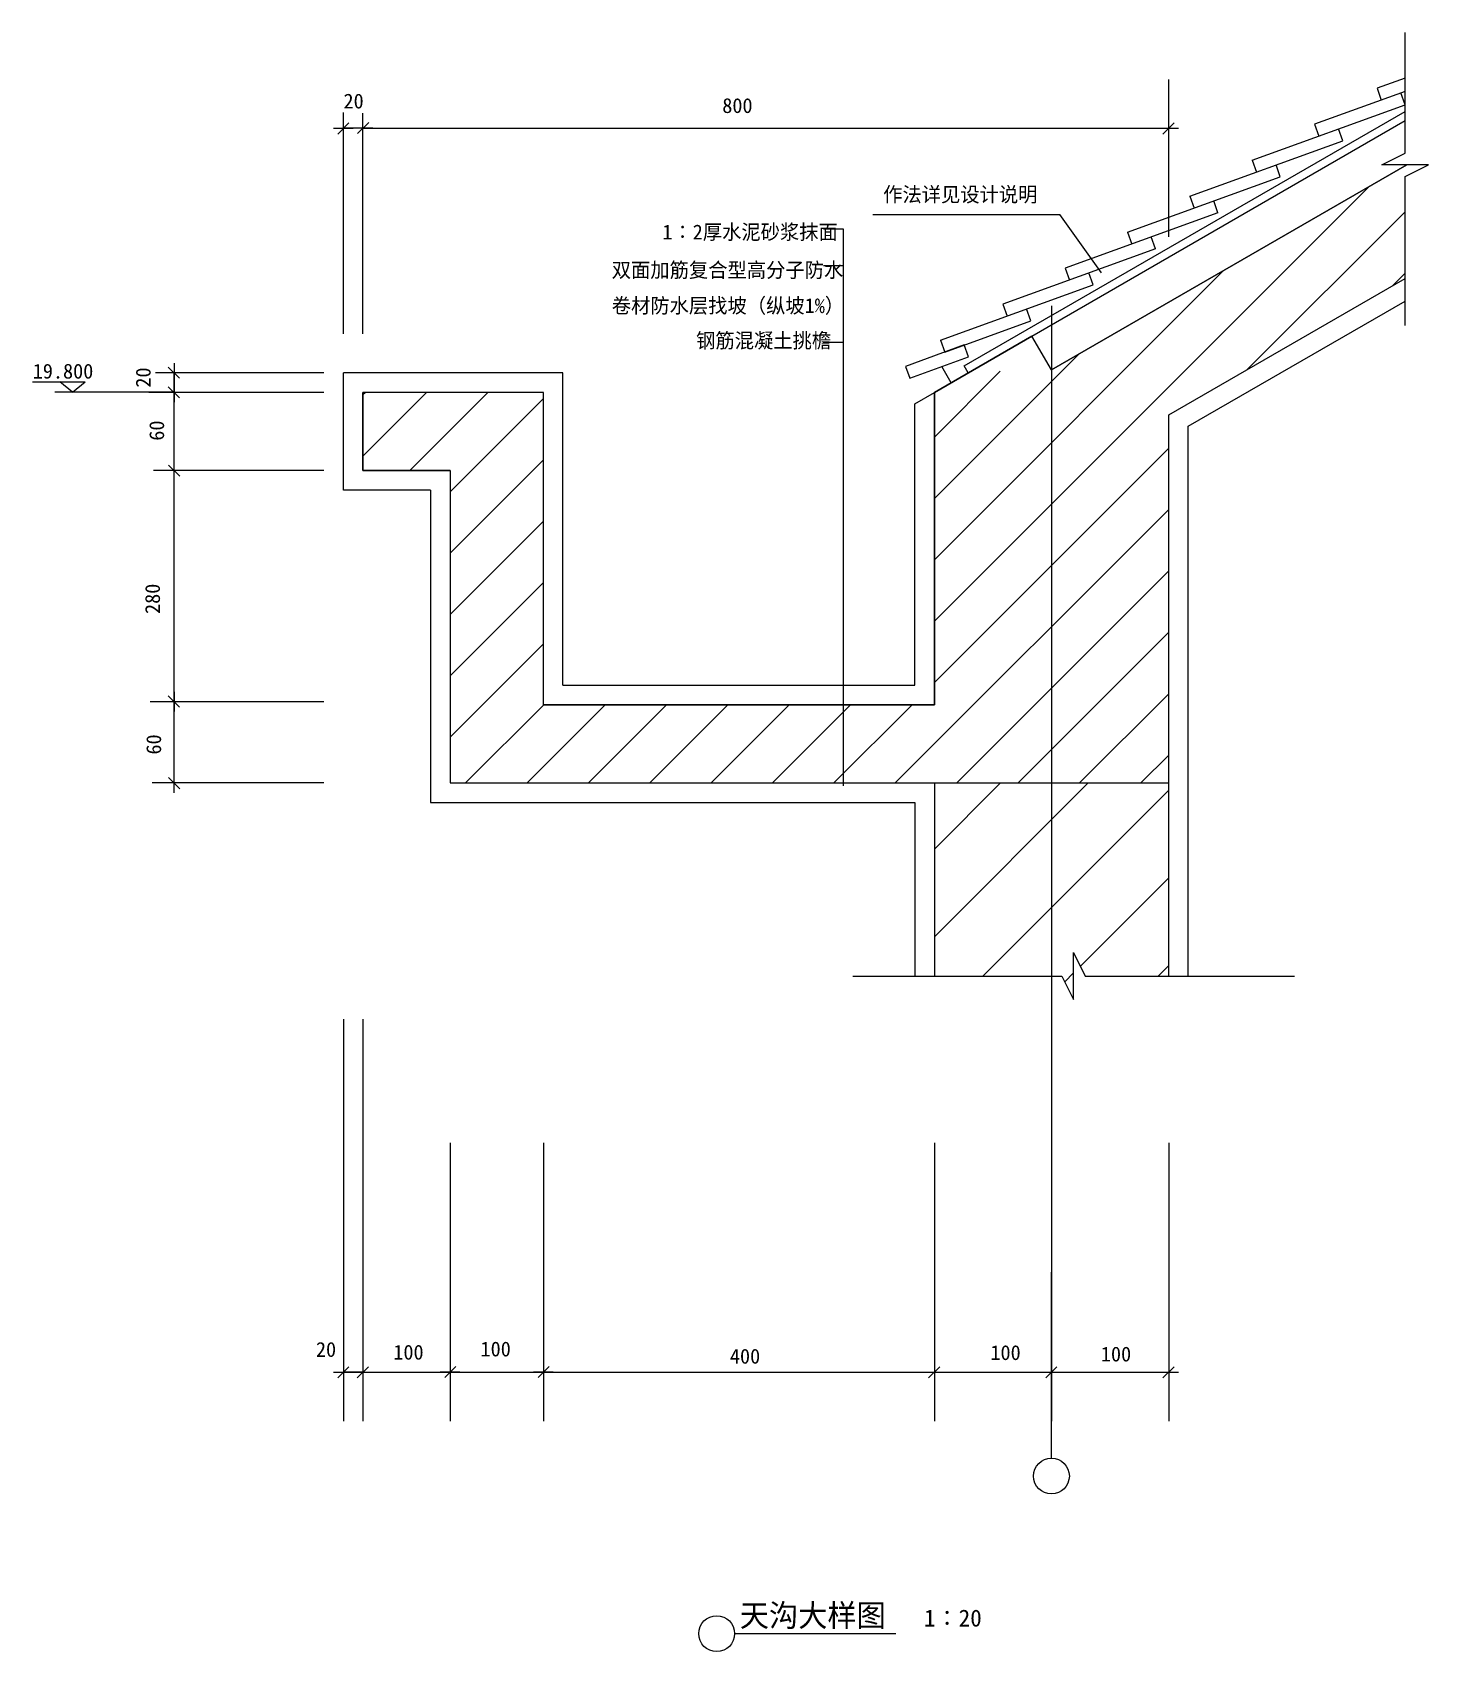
# Model space of a CAD drawing. Header units: metres. Extents: x 131310 to 138460, y 89162 to 97455.
import ezdxf

# ---------------------------------------------------------------- set-up
doc = ezdxf.new("R2010")
doc.units = ezdxf.units.M
for name, color, linetype in [('AXIS', 3, 'Continuous'), ('BALCONY', 6, 'Continuous'), ('PUB_DIM', 3, 'Continuous'), ('PUB_HATCH', 8, 'Continuous'), ('PUB_TEXT', 7, 'Continuous'), ('PUB_WINDW', 7, 'Continuous'), ('S_DOTE', 1, 'Continuous'), ('S_SURFACE', 6, 'Continuous'), ('STAIR', 2, 'Continuous'), ('WALL', 4, 'Continuous'), ('灰度', 253, 'Continuous')]:
    doc.layers.add(name, color=color, linetype=linetype)

# ---------------------------------------------------------------- blocks, each defined once
blk = doc.blocks.new('_DIMX')
blk.add_line((-50.22, 0), (50.22, 0))
at = {"color": 6}
blk.add_lwpolyline([(-29.56, -29.56), (27.57, 27.57)], dxfattribs=at)

msp = doc.modelspace()

# ---------------------------------------------------------------- hatches: boundary and pattern name
at = {"layer": '灰度'}
h = msp.add_hatch(dxfattribs=at)
h.set_pattern_fill('钢筋混凝土,_O', scale=70)
h.set_pattern_definition([(45, (0, 0), (-157.15448, 157.15448), [])])
h.paths.add_polyline_path([(137128.59, 95495.63), (138339.59, 96194.8), (138339.59, 96717.1), (138459.59, 96777.1), (138348.17, 96777.1), (136528.11, 95726.29), (136528.11, 93611.1), (137128.59, 93611.1)])
h.paths.add_polyline_path([(135928.59, 94011.1), (135462.54, 94011.1), (135462.54, 93611.1), (136528.11, 93611.1), (136528.11, 95726.29), (136328.59, 95611.1), (136228.59, 95784.3), (135928.59, 95611.1)])
h.paths.add_polyline_path([(133926.59, 94011.1), (133926.59, 95611.1), (133002.59, 95611.1), (133002.59, 95211.1), (133448.59, 95211.1), (133448.59, 93611.1), (135462.54, 93611.1), (135462.54, 94011.1)])
h = msp.add_hatch(dxfattribs=at)
h.set_pattern_fill('空心砖,_O', scale=100)
h.set_pattern_definition([(45, (0, 0), (-224.5064, 224.5064), [])])
h.paths.add_polyline_path([(135928.59, 93611.1), (135928.59, 92622.1), (136581.59, 92622.1), (136641.59, 92502.1), (136641.59, 92742.1), (136701.59, 92622.1), (137128.59, 92622.1), (137128.59, 93611.1)])

# ---------------------------------------------------------------- linework, layer by layer
for centre, radius in [((136528.11, 90061.47), 91.64), ((134813.91, 89254.34), 92)]:
    msp.add_circle(centre, radius)
at = {"layer": 'AXIS'}
for p, q in [((132902.59, 95911.1), (132902.59, 97043.99)), ((133002.59, 95911.1), (133002.59, 97036.13)), ((132901.59, 96964.1), (132900.59, 96964.1)), ((133002.59, 96964.1), (132902.59, 96964.1)), ((133003.59, 96964.1), (133004.59, 96964.1)), ((136428.11, 95899.49), (138339.59, 97003.09)), ((137228.59, 95437.89), (138339.59, 96079.33)), ((132801.99, 95711.1), (131939.95, 95711.1)), ((132034.99, 95712.1), (132034.99, 95713.1)), ((132034.99, 95611.1), (132034.99, 95711.1)), ((132902.59, 95111.1), (132902.59, 95711.1)), ((134026.59, 95711.1), (132902.59, 95711.1)), ((134026.59, 94111.1), (134026.59, 95711.1)), ((132801.99, 95611.1), (131917.6, 95611.1)), ((132034.99, 95610.1), (132034.99, 95609.1)), ((135828.59, 94111.1), (135828.59, 95553.36)), ((137228.59, 92622.1), (137228.59, 95437.89)), ((133348.59, 95111.1), (132902.59, 95111.1)), ((133348.59, 95111.1), (133348.59, 93511.1)), ((134026.59, 94111.1), (135828.59, 94111.1)), ((135928.59, 93611.1), (135928.59, 92622.1)), ((133348.59, 93511.1), (135828.59, 93511.1)), ((135828.59, 93511.1), (135828.59, 92622.1)), ((132902.59, 92401.4), (132902.59, 90343.4)), ((133002.59, 92401.4), (133002.59, 90343.4)), ((136528.59, 90152.4), (136528.59, 91106.29)), ((132901.59, 90593.4), (132900.59, 90593.4)), ((133002.59, 90593.4), (132902.59, 90593.4)), ((133003.59, 90593.4), (133004.59, 90593.4))]:
    msp.add_line(p, q, dxfattribs=at)
at = {"layer": 'BALCONY'}
for p, q in [((138348.17, 96777.1), (136528.11, 95726.29)), ((137128.59, 95495.63), (138339.59, 96194.8)), ((136428.11, 95899.49), (135928.59, 95611.1)), ((136528.11, 95726.29), (136428.11, 95899.49)), ((133926.59, 95611.1), (133002.59, 95611.1)), ((133002.59, 95611.1), (133002.59, 95211.1)), ((133926.59, 94011.1), (133926.59, 95611.1)), ((135828.59, 95553.36), (135928.59, 95611.1)), ((135928.59, 95611.1), (135928.59, 94011.1)), ((137128.59, 92622.1), (137128.59, 95495.63)), ((133002.59, 95211.1), (133448.59, 95211.1)), ((133448.59, 95211.1), (133448.59, 93611.1)), ((135928.59, 94011.1), (133926.59, 94011.1)), ((133448.59, 93611.1), (135928.59, 93611.1)), ((135928.59, 93611.1), (135928.59, 92622.1)), ((135928.59, 93611.1), (137128.59, 93611.1))]:
    msp.add_line(p, q, dxfattribs=at)
at = {"layer": 'PUB_DIM'}
for p, q in [((137128.59, 96408.1), (137128.59, 97214.1)), ((133002.59, 96408.1), (133002.59, 97041.37)), ((133003.59, 96964.1), (137127.59, 96964.1)), ((135462.54, 96447.16), (135360, 96447.16)), ((135462.54, 93596.74), (135462.54, 96447.16)), ((135612.66, 96521.82), (136570.92, 96521.82)), ((136785.06, 96222.96), (136570.92, 96521.82)), ((135462.54, 96260), (135360, 96260)), ((135462.54, 95866.26), (135359.54, 95866.26)), ((132034.99, 95613.1), (131423.91, 95613.1)), ((132801.99, 95611.1), (131906.07, 95611.1)), ((132034.99, 95612.1), (132034.99, 95613.1)), ((132034.99, 95211.1), (132034.99, 95611.1)), ((132801.99, 95211.1), (131929.16, 95211.1)), ((132801.99, 95211.1), (131929.16, 95211.1)), ((132034.99, 94028.1), (132034.99, 95210.1)), ((132034.99, 95210.1), (132034.99, 95209.1)), ((132801.99, 94027.1), (131913.33, 94027.1)), ((132801.99, 94027.1), (131913.33, 94027.1)), ((132034.99, 94028.1), (132034.99, 94029.1)), ((132034.99, 93611.1), (132034.99, 94027.1)), ((132801.99, 93611.1), (131923.15, 93611.1)), ((132034.99, 93610.1), (132034.99, 93609.1)), ((133002.59, 91768.4), (133002.59, 90343.4)), ((133448.59, 91768.4), (133448.59, 90343.4)), ((133448.59, 91768.4), (133448.59, 90343.4)), ((133926.59, 91768.4), (133926.59, 90343.4)), ((133926.59, 91768.4), (133926.59, 90343.4)), ((135928.59, 91768.4), (135928.59, 90343.4)), ((135928.59, 91768.4), (135928.59, 90343.4)), ((136528.59, 91768.4), (136528.59, 90343.4)), ((136528.59, 91768.4), (136528.59, 90343.4)), ((137128.59, 91768.4), (137128.59, 90343.4)), ((133001.59, 90593.4), (133000.59, 90593.4)), ((133002.59, 90593.4), (133448.59, 90593.4)), ((133449.59, 90593.4), (133450.59, 90593.4)), ((133449.59, 90593.4), (133925.59, 90593.4)), ((133927.59, 90593.4), (135927.59, 90593.4)), ((135929.59, 90593.4), (136527.59, 90593.4)), ((136529.59, 90593.4), (137127.59, 90593.4))]:
    msp.add_line(p, q, dxfattribs=at)
at = {"layer": 'PUB_HATCH'}
for p, q in [((136081.19, 95746.79), (138339.59, 97050.68)), ((136101.8, 95711.1), (136081.19, 95746.79))]:
    msp.add_line(p, q, dxfattribs=at)
at = {"layer": 'PUB_TEXT'}
for p, q in [((131309.57, 95665.35), (131579.19, 95665.35)), ((131514.61, 95613.07), (131450.03, 95665.35)), ((131514.61, 95613.07), (131579.19, 95665.35))]:
    msp.add_line(p, q, dxfattribs=at)
at = {"layer": 'PUB_WINDW'}
msp.add_line((135730.53, 89253.72), (134906.87, 89253.72), dxfattribs=at)
at = {"layer": 'S_DOTE'}
msp.add_line((136528.11, 96054.76), (136528.11, 90390.48), dxfattribs=at)
at = {"layer": 'S_SURFACE'}
msp.add_line((136015.2, 95661.1), (135967.16, 95744.3), dxfattribs=at)
at = {"layer": 'STAIR'}
for p, q in [((138339.59, 96837.1), (138339.59, 97455.1)), ((138219.59, 96777.1), (138339.59, 96837.1)), ((138459.59, 96777.1), (138219.59, 96777.1)), ((138339.59, 96717.1), (138459.59, 96777.1)), ((138339.59, 95954.42), (138339.59, 96717.1)), ((136641.59, 92502.1), (136641.59, 92742.1)), ((136641.59, 92742.1), (136701.59, 92622.1)), ((135510.59, 92622.1), (136581.59, 92622.1)), ((136581.59, 92622.1), (136641.59, 92502.1)), ((136701.59, 92622.1), (137772.59, 92622.1))]:
    msp.add_line(p, q, dxfattribs=at)
at = {"layer": 'WALL'}
for p, q in [((138339.59, 97221.07), (138195.42, 97168.6)), ((138339.59, 97152.93), (137876.07, 96984.22)), ((138195.42, 97168.6), (138217.32, 97108.43)), ((138338.93, 97084.55), (138317.03, 97144.72)), ((137556.72, 96799.85), (138338.93, 97084.55)), ((137876.07, 96984.22), (137897.97, 96924.05)), ((138019.59, 96900.17), (137997.69, 96960.34)), ((137237.37, 96615.47), (138019.59, 96900.17)), ((136528.11, 95726.29), (138348.17, 96777.1)), ((137556.72, 96799.85), (137578.62, 96739.67)), ((136918.03, 96431.09), (137700.24, 96715.8)), ((137700.24, 96715.8), (137678.34, 96775.97)), ((137237.37, 96615.47), (137259.28, 96555.3)), ((137380.89, 96531.42), (136598.68, 96246.72)), ((137380.89, 96531.42), (137358.99, 96591.59)), ((136918.03, 96431.09), (136939.93, 96370.92)), ((137061.54, 96347.04), (137039.64, 96407.22)), ((137061.54, 96347.04), (136279.33, 96062.34)), ((136598.68, 96246.72), (136620.58, 96186.55)), ((136742.19, 96162.67), (136720.29, 96222.84)), ((135959.98, 95877.97), (136742.19, 96162.67)), ((137128.59, 95495.63), (138339.59, 96194.8)), ((136279.33, 96062.34), (136301.23, 96002.17)), ((136422.84, 95978.29), (136400.94, 96038.46)), ((135981.88, 95817.8), (136422.84, 95978.29)), ((135928.59, 95611.1), (136428.11, 95899.49)), ((135959.98, 95877.97), (135981.88, 95817.8)), ((136528.11, 95726.29), (136428.11, 95899.49)), ((136081.6, 95854.09), (135780.69, 95744.06)), ((135802.59, 95683.89), (136103.5, 95793.92)), ((136103.5, 95793.92), (136081.6, 95854.09)), ((135780.69, 95744.06), (135802.59, 95683.89)), ((133002.59, 95211.1), (133002.59, 95611.1)), ((133926.59, 95611.1), (133002.59, 95611.1)), ((133926.59, 94011.1), (133926.59, 95611.1)), ((135928.59, 94011.1), (135928.59, 95611.1)), ((137128.59, 92622.1), (137128.59, 95495.63)), ((133448.59, 95211.1), (133002.59, 95211.1)), ((133448.59, 95211.1), (133448.59, 93611.1)), ((133926.59, 94011.1), (135928.59, 94011.1)), ((133448.59, 93611.1), (137128.59, 93611.1))]:
    msp.add_line(p, q, dxfattribs=at)

# ---------------------------------------------------------------- block references
at = {"layer": 'AXIS'}
for p in [(132902.59, 96964.1), (132902.59, 90593.4)]:
    msp.add_blockref('_DIMX', p, dxfattribs=at)
at = {"layer": 'AXIS', "rotation": 270}
msp.add_blockref('_DIMX', (132034.99, 95711.1), dxfattribs=at)
at = {"layer": 'PUB_DIM'}
for p, rotation in [((133002.59, 96964.1), 180), ((132034.99, 95611.1), 270), ((132034.99, 95211.1), 90), ((132034.99, 94027.1), 270), ((132034.99, 93611.1), 90), ((133448.59, 90593.4), 180), ((133926.59, 90593.4), 180)]:
    msp.add_blockref('_DIMX', p, dxfattribs=dict(at, rotation=rotation))
for p in [(137128.59, 96964.1), (133002.59, 90593.4), (135928.59, 90593.4), (136528.59, 90593.4), (137128.59, 90593.4)]:
    msp.add_blockref('_DIMX', p, dxfattribs=at)

# ---------------------------------------------------------------- texts
at = {"layer": 'PUB_TEXT'}
for s, height, p in [('20', 76, (132902.71, 97065.35)), ('800', 76, (134842.47, 97042.25)), ('作法详见设计说明', 76, (135666.21, 96587.09)), ('1∶2厚水泥砂浆抹面', 76, (134535.76, 96394.91)), ('双面加筋复合型高分子防水', 76, (134276.35, 96200.14)), ('卷材防水层找坡（纵坡1%）', 76, (134276.35, 96017.85)), ('钢筋混凝土挑檐', 76, (134708.22, 95839.11)), ('19.800', 76, (131311.32, 95682.02)), ('20', 76, (132761.59, 90671.97)), ('100', 76, (133157.87, 90657.84)), ('100', 76, (133604.43, 90674.28)), ('100', 76, (136215.57, 90655.73)), ('100', 76, (136781.18, 90648.3)), ('400', 76, (134881.46, 90637.23)), ('天沟大样图', 115, (134932.26, 89290.44)), ('1∶20', 87, (135875.42, 89290.65))]:
    msp.add_text(s, height=height, dxfattribs=at).set_placement(p)
for s, p in [('20', (131914.96, 95635.77)), ('60', (131984.1, 95363.97)), ('280', (131962.76, 94476.64)), ('60', (131968.75, 93756.62))]:
    msp.add_text(s, height=76, rotation=90, dxfattribs=at).set_placement(p)

doc.saveas('drawing.dxf')
